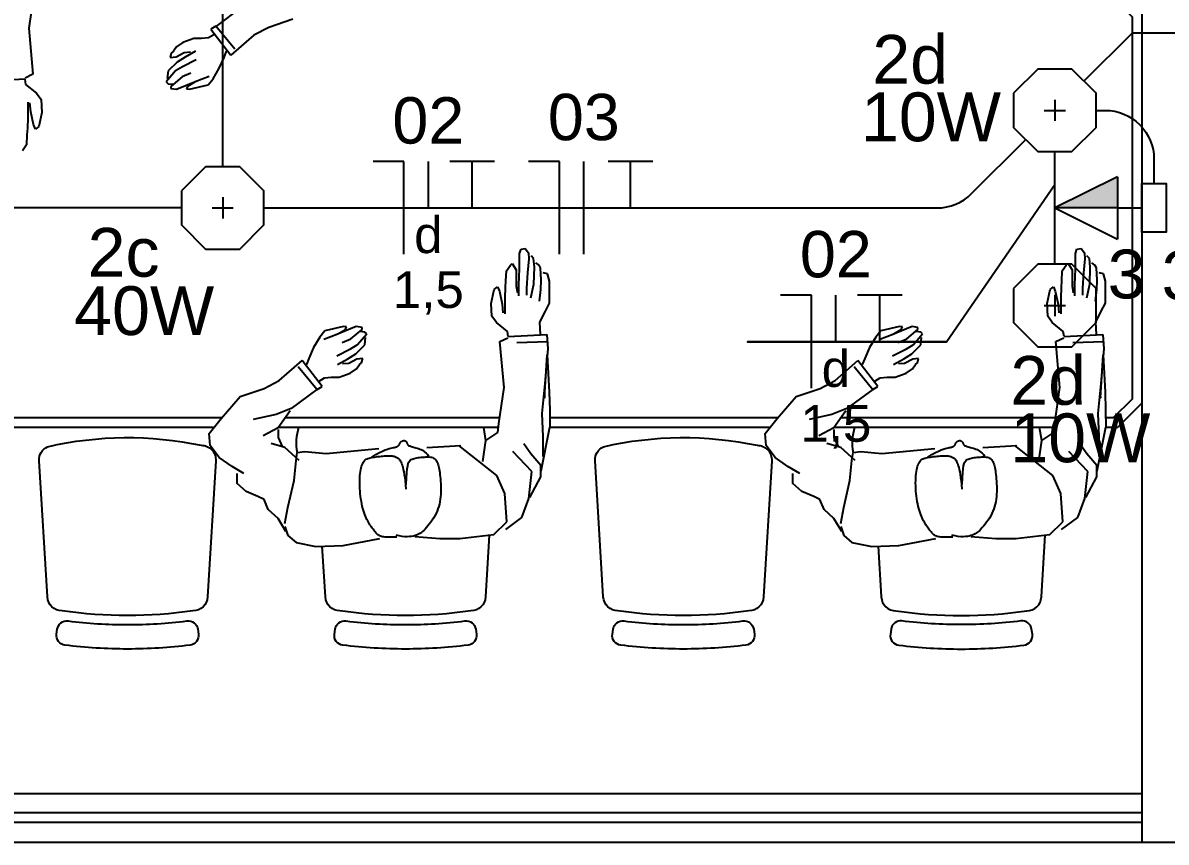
# Model space of a CAD drawing. Header units: millimetres. Extents: x 165 to 269, y 52 to 121.
# Drawn here: x 174.316 to 176.661, y 58.054 to 59.733 of the extents above; entities that cross this region are included whole.
import ezdxf
from ezdxf.enums import TextEntityAlignment as Align

# ---------------------------------------------------------------- set-up
doc = ezdxf.new("R2010")
doc.units = ezdxf.units.MM
for name, color, linetype in [('CONTAGEM', 30, 'Continuous'), ('ELETRODUTO_TETO', 2, 'Continuous'), ('FAM ARQUITETURA', 253, 'Continuous'), ('FIACAO', 1, 'Continuous'), ('INDICACAO_CIRCUITO', 2, 'Continuous'), ('INDICACAO_CIRCUITO_FIA', 10, 'Continuous'), ('INDICACAO_POTENCIA', 2, 'Continuous'), ('LINHA DE CHAMADA', 1, 'Continuous'), ('LUMINÁRIAS', 86, 'Continuous'), ('TOMADAS ABNT', 10, 'Continuous')]:
    doc.layers.add(name, color=color, linetype=linetype)
doc.styles.add('ARIAL', font='arial.ttf')
doc.styles.add('FAM-ARIAL', font='arial.ttf')
doc.styles.add('Raag-arial', font='arial.ttf')

# ---------------------------------------------------------------- blocks, each defined once
blk = doc.blocks.new('FAM ARQUITETURA')
at = {"layer": 'FAM ARQUITETURA'}
for p, q in [((9.4, -2.9), (9.4, -5.4)), ((5.63, -5.3), (9.4, -5.3)), ((9.4, -5.34), (5.63, -5.34)), ((9.4, -5.36), (5.63, -5.36)), ((5.63, -5.4), (9.95, -5.4))]:
    blk.add_line(p, q, dxfattribs=at)
at = {"layer": 'FAM ARQUITETURA', "linetype": 'Continuous'}
for p, q in [((7.1281, -3.6578), (7.1176, -3.7316)), ((7.5013, -3.728), (7.5544, -3.6888)), ((7.5012, -3.7278), (7.4908, -3.7338)), ((7.5398, -3.7749), (7.5012, -3.7278)), ((7.6587, -3.7134), (7.6097, -3.7299)), ((7.1176, -3.7316), (7.1259, -3.826)), ((7.4859, -3.7515), (7.4718, -3.753)), ((7.4971, -3.7449), (7.4859, -3.7515)), ((7.4908, -3.7338), (7.5319, -3.7872)), ((7.5789, -3.7461), (7.5319, -3.7872)), ((7.6097, -3.7299), (7.5789, -3.7461)), ((7.42, -3.77), (7.414, -3.779)), ((7.4333, -3.7611), (7.42, -3.77)), ((7.4556, -3.753), (7.4333, -3.7611)), ((7.4718, -3.753), (7.4556, -3.753)), ((7.4096, -3.7827), (7.4074, -3.7915)), ((7.4074, -3.7915), (7.4193, -3.79)), ((7.414, -3.779), (7.4096, -3.7827)), ((7.4193, -3.79), (7.4362, -3.7812)), ((7.4378, -3.7908), (7.4215, -3.8011)), ((7.4607, -3.7967), (7.4325, -3.8108)), ((7.4362, -3.7812), (7.4489, -3.7804)), ((7.4592, -3.779), (7.4378, -3.7908)), ((7.5081, -3.8138), (7.5178, -3.7916)), ((7.5178, -3.7916), (7.5229, -3.779)), ((7.4185, -3.819), (7.3992, -3.8419)), ((7.4029, -3.819), (7.4014, -3.8345)), ((7.4215, -3.8011), (7.4029, -3.819)), ((7.4325, -3.8108), (7.4185, -3.819)), ((7.4955, -3.8353), (7.5081, -3.8138)), ((7.1091, -3.8363), (7.0295, -3.8402)), ((7.1091, -3.8363), (7.1107, -3.8469)), ((7.1259, -3.826), (7.1096, -3.834)), ((7.3992, -3.8419), (7.4029, -3.8456)), ((7.4318, -3.8315), (7.4088, -3.8508)), ((7.4206, -3.8567), (7.4637, -3.839)), ((7.4496, -3.8241), (7.4318, -3.8315)), ((7.4585, -3.8419), (7.4429, -3.8508)), ((7.4873, -3.8308), (7.4585, -3.8419)), ((7.4851, -3.8479), (7.4955, -3.8353)), ((7.1107, -3.8469), (7.1333, -3.8651)), ((7.1333, -3.8651), (7.1424, -3.8779)), ((7.4029, -3.8456), (7.4126, -3.8464)), ((7.4088, -3.8508), (7.4088, -3.8552)), ((7.4088, -3.8552), (7.4206, -3.8567)), ((7.4429, -3.8508), (7.4407, -3.856)), ((7.4407, -3.856), (7.4466, -3.8567)), ((7.4466, -3.8567), (7.4851, -3.8479)), ((7.1151, -3.8831), (7.1151, -3.9157)), ((7.1212, -3.9028), (7.1197, -3.8847)), ((7.1424, -3.8779), (7.1439, -3.9044)), ((7.1151, -3.9157), (7.1144, -3.9368)), ((7.1272, -3.9293), (7.1212, -3.9028)), ((7.1439, -3.9044), (7.1378, -3.933)), ((7.1144, -3.9368), (7.1136, -3.9504)), ((7.131, -3.9383), (7.1272, -3.9293)), ((7.1378, -3.933), (7.131, -3.9383)), ((7.1136, -3.9504), (7.1128, -3.9708)), ((7.1128, -3.9708), (7.1046, -3.9829)), ((8.124, -4.1937), (8.127, -4.1847)), ((8.124, -4.2247), (8.124, -4.1937)), ((8.127, -4.1847), (8.1353, -4.1831)), ((8.1353, -4.1831), (8.1422, -4.1923)), ((8.1422, -4.1923), (8.1429, -4.2043)), ((9.2642, -4.1937), (9.2671, -4.1847)), ((9.2642, -4.2247), (9.2642, -4.1937)), ((9.2671, -4.1847), (9.2755, -4.1831)), ((9.2755, -4.1831), (9.2823, -4.1923)), ((9.2823, -4.1923), (9.283, -4.2043)), ((8.0968, -4.2292), (8.1051, -4.2171)), ((8.1051, -4.2171), (8.1089, -4.2141)), ((8.1089, -4.2141), (8.1172, -4.227)), ((8.1429, -4.2043), (8.1405, -4.233)), ((8.1527, -4.2036), (8.1474, -4.1983)), ((8.1542, -4.2217), (8.1527, -4.2036)), ((8.164, -4.2172), (8.1572, -4.2126)), ((8.167, -4.2225), (8.164, -4.2172)), ((9.2369, -4.2292), (9.2452, -4.2171)), ((9.2452, -4.2171), (9.2491, -4.2141)), ((9.2491, -4.2141), (9.2573, -4.227)), ((9.283, -4.2043), (9.2807, -4.233)), ((9.2928, -4.2036), (9.2875, -4.1983)), ((9.2943, -4.2217), (9.2928, -4.2036)), ((9.3041, -4.2172), (9.2974, -4.2126)), ((9.3072, -4.2225), (9.3041, -4.2172)), ((8.096, -4.2496), (8.0968, -4.2292)), ((8.1172, -4.227), (8.1172, -4.2421)), ((8.1172, -4.2421), (8.1172, -4.2602)), ((8.1225, -4.258), (8.124, -4.2247)), ((8.1405, -4.233), (8.1383, -4.2647)), ((8.1534, -4.2565), (8.1542, -4.2217)), ((8.1685, -4.2482), (8.167, -4.2225)), ((8.1814, -4.2353), (8.1723, -4.2331)), ((8.1852, -4.2504), (8.1814, -4.2353)), ((9.2362, -4.2496), (9.2369, -4.2292)), ((9.2573, -4.227), (9.2573, -4.2421)), ((9.2573, -4.2421), (9.2573, -4.2602)), ((9.2626, -4.258), (9.2642, -4.2247)), ((9.2807, -4.233), (9.2785, -4.2647)), ((9.2936, -4.2565), (9.2943, -4.2217)), ((9.3087, -4.2482), (9.3072, -4.2225)), ((9.3215, -4.2353), (9.3125, -4.2331)), ((9.3253, -4.2504), (9.3215, -4.2353)), ((8.0658, -4.2956), (8.0718, -4.267)), ((8.0718, -4.267), (8.0786, -4.2617)), ((8.0786, -4.2617), (8.0824, -4.2707)), ((8.0945, -4.2843), (8.0952, -4.2632)), ((8.0952, -4.2632), (8.096, -4.2496)), ((8.1172, -4.2602), (8.1194, -4.2738)), ((8.1224, -4.2799), (8.1225, -4.258)), ((8.1383, -4.2647), (8.1383, -4.2791)), ((8.1473, -4.2844), (8.1534, -4.2565)), ((8.1647, -4.2912), (8.1678, -4.267)), ((8.1678, -4.267), (8.1685, -4.2482)), ((8.1851, -4.295), (8.1852, -4.2504)), ((9.2059, -4.2956), (9.2119, -4.267)), ((9.2119, -4.267), (9.2188, -4.2617)), ((9.2188, -4.2617), (9.2225, -4.2707)), ((9.2347, -4.2843), (9.2354, -4.2632)), ((9.2354, -4.2632), (9.2362, -4.2496)), ((9.2573, -4.2602), (9.2595, -4.2738)), ((9.2626, -4.2799), (9.2626, -4.258)), ((9.2785, -4.2647), (9.2785, -4.2791)), ((9.2875, -4.2844), (9.2936, -4.2565)), ((9.3049, -4.2912), (9.308, -4.267)), ((9.308, -4.267), (9.3087, -4.2482)), ((9.3253, -4.295), (9.3253, -4.2504)), ((8.0824, -4.2707), (8.0884, -4.2972)), ((8.0945, -4.3169), (8.0945, -4.2843)), ((9.2225, -4.2707), (9.2285, -4.2972)), ((9.2346, -4.3169), (9.2347, -4.2843)), ((8.0673, -4.3221), (8.0658, -4.2956)), ((8.0884, -4.2972), (8.0899, -4.3153)), ((8.1654, -4.3343), (8.1768, -4.3116)), ((8.1768, -4.3116), (8.1851, -4.295)), ((9.2074, -4.3221), (9.2059, -4.2956)), ((9.2285, -4.2972), (9.2301, -4.3153)), ((9.3056, -4.3343), (9.3169, -4.3116)), ((9.3169, -4.3116), (9.3253, -4.295)), ((8.0763, -4.3349), (8.0673, -4.3221)), ((8.099, -4.3531), (8.0763, -4.3349)), ((8.1669, -4.3592), (8.1654, -4.3343)), ((9.2165, -4.3349), (9.2074, -4.3221)), ((9.2391, -4.3531), (9.2165, -4.3349)), ((9.3071, -4.3592), (9.3056, -4.3343)), ((7.7245, -4.3521), (7.7141, -4.3647)), ((7.7223, -4.3692), (7.7511, -4.3581)), ((7.763, -4.3433), (7.7245, -4.3521)), ((7.789, -4.3433), (7.7459, -4.361)), ((7.7511, -4.3581), (7.7667, -4.3492)), ((7.7689, -4.344), (7.763, -4.3433)), ((7.7667, -4.3492), (7.7689, -4.344)), ((7.7778, -4.3685), (7.8008, -4.3492)), ((7.8008, -4.3448), (7.789, -4.3433)), ((7.7911, -4.381), (7.8104, -4.3581)), ((7.8068, -4.3544), (7.797, -4.3536)), ((7.8008, -4.3492), (7.8008, -4.3448)), ((7.8104, -4.3581), (7.8068, -4.3544)), ((8.1005, -4.3637), (8.099, -4.3531)), ((8.1005, -4.3637), (8.1801, -4.3598)), ((8.1801, -4.3598), (8.1822, -4.3886)), ((8.8646, -4.3521), (8.8543, -4.3647)), ((8.8625, -4.3692), (8.8913, -4.3581)), ((8.9032, -4.3433), (8.8646, -4.3521)), ((8.9291, -4.3433), (8.8861, -4.361)), ((8.8913, -4.3581), (8.9068, -4.3492)), ((8.9091, -4.344), (8.9032, -4.3433)), ((8.9068, -4.3492), (8.9091, -4.344)), ((8.918, -4.3685), (8.941, -4.3492)), ((8.941, -4.3448), (8.9291, -4.3433)), ((8.9313, -4.381), (8.9506, -4.3581)), ((8.9469, -4.3544), (8.9372, -4.3536)), ((8.941, -4.3492), (8.941, -4.3448)), ((8.9506, -4.3581), (8.9469, -4.3544)), ((9.2406, -4.3637), (9.2391, -4.3531)), ((9.2406, -4.3637), (9.3203, -4.3598)), ((9.3203, -4.3598), (9.3224, -4.3886)), ((7.7141, -4.3647), (7.7015, -4.3862)), ((7.76, -4.3759), (7.7778, -4.3685)), ((7.7771, -4.3892), (7.7911, -4.381)), ((7.7881, -4.3989), (7.8067, -4.381)), ((7.8067, -4.381), (7.8082, -4.3655)), ((8.0837, -4.374), (8.1, -4.366)), ((8.092, -4.4684), (8.0837, -4.374)), ((8.1186, -4.3761), (8.1822, -4.3741)), ((8.8543, -4.3647), (8.8417, -4.3862)), ((8.9002, -4.3759), (8.918, -4.3685)), ((8.9172, -4.3892), (8.9313, -4.381)), ((8.9283, -4.3989), (8.9469, -4.381)), ((8.9469, -4.381), (8.9483, -4.3655)), ((9.2239, -4.374), (9.2401, -4.366)), ((9.2321, -4.4684), (9.2239, -4.374)), ((9.2588, -4.3761), (9.3224, -4.3741)), ((7.7015, -4.3862), (7.6918, -4.4084)), ((7.7489, -4.4033), (7.7771, -4.3892)), ((7.7719, -4.4092), (7.7881, -4.3989)), ((8.1822, -4.3886), (8.1759, -4.4602)), ((8.8417, -4.3862), (8.832, -4.4084)), ((8.889, -4.4033), (8.9172, -4.3892)), ((8.912, -4.4092), (8.9283, -4.3989)), ((9.3224, -4.3886), (9.3161, -4.4602)), ((7.6307, -4.4539), (7.6777, -4.4128)), ((7.6698, -4.4251), (7.7085, -4.4722)), ((7.7188, -4.4662), (7.6777, -4.4128)), ((7.6918, -4.4084), (7.6867, -4.421)), ((7.7504, -4.421), (7.7719, -4.4092)), ((7.7734, -4.4188), (7.7607, -4.4196)), ((7.7904, -4.41), (7.7734, -4.4188)), ((7.7763, -4.4389), (7.7896, -4.43)), ((7.7896, -4.43), (7.7956, -4.421)), ((7.8022, -4.4085), (7.7904, -4.41)), ((7.7956, -4.421), (7.8, -4.4173)), ((7.8, -4.4173), (7.8022, -4.4085)), ((8.7709, -4.4539), (8.8179, -4.4128)), ((8.8099, -4.4251), (8.8486, -4.4722)), ((8.859, -4.4662), (8.8179, -4.4128)), ((8.832, -4.4084), (8.8269, -4.421)), ((8.8905, -4.421), (8.912, -4.4092)), ((8.9135, -4.4188), (8.9009, -4.4196)), ((8.9305, -4.41), (8.9135, -4.4188)), ((8.9165, -4.4389), (8.9298, -4.43)), ((8.9298, -4.43), (8.9357, -4.421)), ((8.9424, -4.4085), (8.9305, -4.41)), ((8.9357, -4.421), (8.9401, -4.4173)), ((8.9401, -4.4173), (8.9424, -4.4085)), ((7.6, -4.4701), (7.6307, -4.4539)), ((7.7126, -4.4551), (7.7237, -4.4485)), ((7.7237, -4.4485), (7.7378, -4.447)), ((7.7378, -4.447), (7.7541, -4.447)), ((7.7541, -4.447), (7.7763, -4.4389)), ((8.7401, -4.4701), (8.7709, -4.4539)), ((8.8527, -4.4551), (8.8638, -4.4485)), ((8.8638, -4.4485), (8.878, -4.447)), ((8.878, -4.447), (8.8942, -4.447)), ((8.8942, -4.447), (8.9165, -4.4389)), ((7.5509, -4.4866), (7.6, -4.4701)), ((7.7083, -4.472), (7.6552, -4.5112)), ((7.7085, -4.4722), (7.7188, -4.4662)), ((8.0816, -4.5422), (8.092, -4.4684)), ((8.1759, -4.4602), (8.1697, -4.5217)), ((8.691, -4.4866), (8.7401, -4.4701)), ((8.8485, -4.472), (8.7954, -4.5112)), ((8.8486, -4.4722), (8.859, -4.4662)), ((9.2217, -4.5422), (9.2321, -4.4684)), ((9.3161, -4.4602), (9.3098, -4.5217)), ((7.5118, -4.5316), (7.5509, -4.4866)), ((8.652, -4.5316), (8.691, -4.4866)), ((7.6245, -4.5234), (7.5775, -4.5336)), ((7.6552, -4.5112), (7.6245, -4.5234)), ((7.6286, -4.5502), (7.6531, -4.5152)), ((8.1697, -4.5217), (8.1717, -4.5688)), ((8.7646, -4.5234), (8.7176, -4.5336)), ((8.7954, -4.5112), (8.7646, -4.5234)), ((8.7687, -4.5502), (8.7933, -4.5152)), ((9.3098, -4.5217), (9.3119, -4.5688)), ((7.4873, -4.5624), (7.5118, -4.5316)), ((8.0795, -4.5607), (8.0816, -4.5422)), ((8.6274, -4.5624), (8.652, -4.5316)), ((9.2196, -4.5607), (9.2217, -4.5422)), ((7.4893, -4.5869), (7.4873, -4.5624)), ((7.5978, -4.5664), (7.6286, -4.5502)), ((7.6286, -4.5542), (7.6286, -4.5707)), ((7.6286, -4.5707), (7.6369, -4.589)), ((8.0549, -4.577), (8.0505, -4.55)), ((8.0549, -4.577), (8.0795, -4.5607)), ((8.1856, -4.5499), (8.1675, -4.6396)), ((8.1717, -4.5688), (8.1717, -4.6098)), ((8.6295, -4.5869), (8.6274, -4.5624)), ((8.738, -4.5664), (8.7687, -4.5502)), ((8.7687, -4.5542), (8.7687, -4.5707)), ((8.7687, -4.5707), (8.777, -4.589)), ((9.1951, -4.577), (9.1906, -4.55)), ((9.1951, -4.577), (9.2196, -4.5607)), ((9.3258, -4.5499), (9.3077, -4.6396)), ((9.3119, -4.5688), (9.3119, -4.6098)), ((7.5076, -4.6114), (7.4893, -4.5869)), ((7.6427, -4.591), (7.6141, -4.583)), ((7.6717, -4.6178), (7.6427, -4.591)), ((7.727, -4.6036), (7.8355, -4.5934)), ((7.8482, -4.5961), (7.8528, -4.5944)), ((7.8528, -4.5944), (7.8567, -4.5932)), ((7.8567, -4.5932), (7.8599, -4.5924)), ((7.8599, -4.5924), (7.8627, -4.5918)), ((7.8627, -4.5918), (7.865, -4.5913)), ((7.865, -4.5913), (7.867, -4.5908)), ((7.867, -4.5908), (7.8686, -4.5904)), ((7.8686, -4.5904), (7.87, -4.5901)), ((7.87, -4.5901), (7.8711, -4.5897)), ((7.8711, -4.5897), (7.8721, -4.5894)), ((7.8721, -4.5894), (7.8729, -4.589)), ((7.8729, -4.589), (7.8737, -4.5886)), ((7.8737, -4.5886), (7.8743, -4.5882)), ((7.8743, -4.5882), (7.8749, -4.5877)), ((7.8749, -4.5877), (7.8755, -4.5872)), ((7.8755, -4.5872), (7.876, -4.5866)), ((7.876, -4.5866), (7.8765, -4.586)), ((7.8765, -4.586), (7.877, -4.5854)), ((7.877, -4.5854), (7.8774, -4.5847)), ((7.8774, -4.5847), (7.8778, -4.584)), ((7.8778, -4.584), (7.8782, -4.5833)), ((7.8782, -4.5833), (7.8786, -4.5825)), ((7.8786, -4.5825), (7.879, -4.5817)), ((7.879, -4.5817), (7.8794, -4.5809)), ((7.8794, -4.5809), (7.8799, -4.5802)), ((7.8799, -4.5802), (7.8804, -4.5795)), ((7.8804, -4.5795), (7.881, -4.5789)), ((7.881, -4.5789), (7.8818, -4.5783)), ((7.8818, -4.5783), (7.8826, -4.5778)), ((7.8826, -4.5778), (7.8836, -4.5774)), ((7.8836, -4.5774), (7.8846, -4.5771)), ((7.8846, -4.5771), (7.8857, -4.5769)), ((7.8857, -4.5769), (7.8867, -4.5769)), ((7.8867, -4.5769), (7.8877, -4.577)), ((7.8877, -4.577), (7.8887, -4.5772)), ((7.8887, -4.5772), (7.8896, -4.5775)), ((7.8896, -4.5775), (7.8904, -4.5781)), ((7.8904, -4.5781), (7.8911, -4.5787)), ((7.8911, -4.5787), (7.8917, -4.5794)), ((7.8917, -4.5794), (7.8922, -4.5802)), ((7.8922, -4.5802), (7.8926, -4.5811)), ((7.8926, -4.5811), (7.893, -4.5819)), ((7.893, -4.5819), (7.8933, -4.5827)), ((7.8933, -4.5827), (7.8936, -4.5835)), ((7.8936, -4.5835), (7.8939, -4.5842)), ((7.8939, -4.5842), (7.8942, -4.5848)), ((7.8942, -4.5848), (7.8945, -4.5854)), ((7.8945, -4.5854), (7.895, -4.5859)), ((7.895, -4.5859), (7.8956, -4.5864)), ((7.8956, -4.5864), (7.8964, -4.5869)), ((7.8964, -4.5869), (7.8974, -4.5874)), ((7.8974, -4.5874), (7.8986, -4.5879)), ((7.8986, -4.5879), (7.9002, -4.5884)), ((7.9002, -4.5884), (7.9021, -4.589)), ((7.9021, -4.589), (7.9041, -4.5895)), ((7.9041, -4.5895), (7.9064, -4.5902)), ((7.9064, -4.5902), (7.9089, -4.5909)), ((7.9089, -4.5909), (7.9114, -4.5916)), ((7.9114, -4.5916), (7.914, -4.5925)), ((7.914, -4.5925), (7.9167, -4.5934)), ((7.9167, -4.5934), (7.9194, -4.5944)), ((7.9194, -4.5944), (7.922, -4.5955)), ((7.922, -4.5955), (7.9247, -4.5969)), ((7.934, -4.5912), (8.0034, -4.5872)), ((8.0774, -4.6488), (7.9996, -4.5872)), ((8.0487, -4.62), (8.0549, -4.577)), ((8.1472, -4.6038), (8.1327, -4.5833)), ((8.6478, -4.6114), (8.6295, -4.5869)), ((8.7829, -4.591), (8.7542, -4.583)), ((8.8119, -4.6178), (8.7829, -4.591)), ((8.8672, -4.6036), (8.9757, -4.5934)), ((8.9884, -4.5961), (8.993, -4.5944)), ((8.993, -4.5944), (8.9968, -4.5932)), ((8.9968, -4.5932), (9.0001, -4.5924)), ((9.0001, -4.5924), (9.0028, -4.5918)), ((9.0028, -4.5918), (9.0051, -4.5913)), ((9.0051, -4.5913), (9.0071, -4.5908)), ((9.0071, -4.5908), (9.0088, -4.5904)), ((9.0088, -4.5904), (9.0101, -4.5901)), ((9.0101, -4.5901), (9.0113, -4.5897)), ((9.0113, -4.5897), (9.0123, -4.5894)), ((9.0123, -4.5894), (9.0131, -4.589)), ((9.0131, -4.589), (9.0138, -4.5886)), ((9.0138, -4.5886), (9.0145, -4.5882)), ((9.0145, -4.5882), (9.0151, -4.5877)), ((9.0151, -4.5877), (9.0157, -4.5872)), ((9.0157, -4.5872), (9.0162, -4.5866)), ((9.0162, -4.5866), (9.0167, -4.586)), ((9.0167, -4.586), (9.0171, -4.5854)), ((9.0171, -4.5854), (9.0176, -4.5847)), ((9.0176, -4.5847), (9.018, -4.584)), ((9.018, -4.584), (9.0183, -4.5833)), ((9.0183, -4.5833), (9.0187, -4.5825)), ((9.0187, -4.5825), (9.0191, -4.5817)), ((9.0191, -4.5817), (9.0195, -4.5809)), ((9.0195, -4.5809), (9.02, -4.5802)), ((9.02, -4.5802), (9.0206, -4.5795)), ((9.0206, -4.5795), (9.0212, -4.5789)), ((9.0212, -4.5789), (9.0219, -4.5783)), ((9.0219, -4.5783), (9.0228, -4.5778)), ((9.0228, -4.5778), (9.0237, -4.5774)), ((9.0237, -4.5774), (9.0248, -4.5771)), ((9.0248, -4.5771), (9.0258, -4.5769)), ((9.0258, -4.5769), (9.0269, -4.5769)), ((9.0269, -4.5769), (9.0279, -4.577)), ((9.0279, -4.577), (9.0289, -4.5772)), ((9.0289, -4.5772), (9.0298, -4.5775)), ((9.0298, -4.5775), (9.0305, -4.5781)), ((9.0305, -4.5781), (9.0312, -4.5787)), ((9.0312, -4.5787), (9.0318, -4.5794)), ((9.0318, -4.5794), (9.0323, -4.5802)), ((9.0323, -4.5802), (9.0328, -4.5811)), ((9.0328, -4.5811), (9.0332, -4.5819)), ((9.0332, -4.5819), (9.0335, -4.5827)), ((9.0335, -4.5827), (9.0338, -4.5835)), ((9.0338, -4.5835), (9.0341, -4.5842)), ((9.0341, -4.5842), (9.0344, -4.5848)), ((9.0344, -4.5848), (9.0347, -4.5854)), ((9.0347, -4.5854), (9.0351, -4.5859)), ((9.0351, -4.5859), (9.0357, -4.5864)), ((9.0357, -4.5864), (9.0365, -4.5869)), ((9.0365, -4.5869), (9.0375, -4.5874)), ((9.0375, -4.5874), (9.0388, -4.5879)), ((9.0388, -4.5879), (9.0404, -4.5884)), ((9.0404, -4.5884), (9.0422, -4.589)), ((9.0422, -4.589), (9.0443, -4.5895)), ((9.0443, -4.5895), (9.0466, -4.5902)), ((9.0466, -4.5902), (9.049, -4.5909)), ((9.049, -4.5909), (9.0516, -4.5916)), ((9.0516, -4.5916), (9.0542, -4.5925)), ((9.0542, -4.5925), (9.0568, -4.5934)), ((9.0568, -4.5934), (9.0595, -4.5944)), ((9.0595, -4.5944), (9.0622, -4.5955)), ((9.0622, -4.5955), (9.0648, -4.5969)), ((9.0742, -4.5912), (9.1436, -4.5872)), ((9.2175, -4.6488), (9.1398, -4.5872)), ((9.1888, -4.62), (9.1951, -4.577)), ((9.2873, -4.6038), (9.2728, -4.5833)), ((7.5342, -4.63), (7.5076, -4.6114)), ((7.6613, -4.6588), (7.6655, -4.6178)), ((7.6655, -4.6178), (7.6676, -4.6013)), ((7.6676, -4.6013), (7.6838, -4.5993)), ((7.6838, -4.5993), (7.727, -4.6036)), ((7.8046, -4.6195), (7.806, -4.6178)), ((7.806, -4.6178), (7.8075, -4.6164)), ((7.8075, -4.6164), (7.8092, -4.6152)), ((7.8092, -4.6152), (7.811, -4.6142)), ((7.811, -4.6142), (7.813, -4.6134)), ((7.813, -4.6134), (7.8152, -4.6127)), ((7.8152, -4.6127), (7.8176, -4.6121)), ((7.8176, -4.6121), (7.8204, -4.6116)), ((7.8204, -4.6116), (7.8234, -4.6111)), ((7.821, -4.6106), (7.8294, -4.6056)), ((7.8234, -4.6111), (7.8266, -4.6107)), ((7.8266, -4.6107), (7.83, -4.6102)), ((7.8294, -4.6056), (7.8366, -4.6016)), ((7.83, -4.6102), (7.8335, -4.6098)), ((7.8335, -4.6098), (7.837, -4.6095)), ((7.8366, -4.6016), (7.8429, -4.5985)), ((7.837, -4.6095), (7.8404, -4.6091)), ((7.8404, -4.6091), (7.8437, -4.6088)), ((7.8429, -4.5985), (7.8482, -4.5961)), ((7.8437, -4.6088), (7.8469, -4.6085)), ((7.8469, -4.6085), (7.8497, -4.6083)), ((7.8497, -4.6083), (7.8524, -4.6081)), ((7.8524, -4.6081), (7.8548, -4.608)), ((7.8548, -4.608), (7.857, -4.608)), ((7.857, -4.608), (7.8591, -4.608)), ((7.8591, -4.608), (7.8611, -4.6081)), ((7.8611, -4.6081), (7.8629, -4.6083)), ((7.8629, -4.6083), (7.8647, -4.6086)), ((7.8647, -4.6086), (7.8664, -4.609)), ((7.8664, -4.609), (7.868, -4.6095)), ((7.868, -4.6095), (7.8696, -4.6101)), ((7.8696, -4.6101), (7.8711, -4.6108)), ((7.8711, -4.6108), (7.8725, -4.6115)), ((7.8725, -4.6115), (7.8738, -4.6124)), ((7.8738, -4.6124), (7.8751, -4.6133)), ((7.8751, -4.6133), (7.8762, -4.6143)), ((7.8762, -4.6143), (7.8773, -4.6154)), ((7.8773, -4.6154), (7.8782, -4.6166)), ((7.8782, -4.6166), (7.8792, -4.6179)), ((7.8792, -4.6179), (7.88, -4.6195)), ((7.8968, -4.621), (7.8982, -4.6188)), ((7.8982, -4.6188), (7.8998, -4.6173)), ((7.8998, -4.6173), (7.9016, -4.616)), ((7.9016, -4.616), (7.9035, -4.6149)), ((7.9035, -4.6149), (7.9057, -4.6141)), ((7.9057, -4.6141), (7.908, -4.6134)), ((7.908, -4.6134), (7.9105, -4.6128)), ((7.9105, -4.6128), (7.9132, -4.6123)), ((7.9132, -4.6123), (7.916, -4.6119)), ((7.916, -4.6119), (7.919, -4.6116)), ((7.919, -4.6116), (7.9221, -4.6112)), ((7.9221, -4.6112), (7.9254, -4.6109)), ((7.9247, -4.5969), (7.9273, -4.5985)), ((7.9254, -4.6109), (7.9286, -4.6106)), ((7.9273, -4.5985), (7.9299, -4.6005)), ((7.9286, -4.6106), (7.9319, -4.6105)), ((7.9299, -4.6005), (7.9324, -4.6028)), ((7.9319, -4.6105), (7.935, -4.6104)), ((7.9324, -4.6028), (7.935, -4.6056)), ((7.935, -4.6056), (7.9374, -4.6089)), ((7.935, -4.6104), (7.938, -4.6105)), ((7.938, -4.6105), (7.9409, -4.6108)), ((7.9409, -4.6108), (7.9434, -4.6112)), ((7.9434, -4.6112), (7.9457, -4.6119)), ((7.9457, -4.6119), (7.9477, -4.6128)), ((7.9477, -4.6128), (7.9494, -4.6138)), ((7.9494, -4.6138), (7.9509, -4.6151)), ((7.9509, -4.6151), (7.9522, -4.6166)), ((7.9522, -4.6166), (7.9534, -4.6182)), ((7.9534, -4.6182), (7.9544, -4.6201)), ((8.1492, -4.6406), (8.1102, -4.5995)), ((8.1675, -4.6283), (8.1472, -4.6038)), ((8.6744, -4.63), (8.6478, -4.6114)), ((8.8015, -4.6588), (8.8057, -4.6178)), ((8.8057, -4.6178), (8.8078, -4.6013)), ((8.8078, -4.6013), (8.824, -4.5993)), ((8.824, -4.5993), (8.8672, -4.6036)), ((8.9448, -4.6195), (8.9462, -4.6178)), ((8.9462, -4.6178), (8.9477, -4.6164)), ((8.9477, -4.6164), (8.9493, -4.6152)), ((8.9493, -4.6152), (8.9511, -4.6142)), ((8.9511, -4.6142), (8.9531, -4.6134)), ((8.9531, -4.6134), (8.9553, -4.6127)), ((8.9553, -4.6127), (8.9578, -4.6121)), ((8.9578, -4.6121), (8.9605, -4.6116)), ((8.9605, -4.6116), (8.9635, -4.6111)), ((8.9612, -4.6106), (8.9695, -4.6056)), ((8.9635, -4.6111), (8.9668, -4.6107)), ((8.9668, -4.6107), (8.9702, -4.6102)), ((8.9695, -4.6056), (8.9768, -4.6016)), ((8.9702, -4.6102), (8.9736, -4.6098)), ((8.9736, -4.6098), (8.9771, -4.6095)), ((8.9768, -4.6016), (8.983, -4.5985)), ((8.9771, -4.6095), (8.9806, -4.6091)), ((8.9806, -4.6091), (8.9839, -4.6088)), ((8.983, -4.5985), (8.9884, -4.5961)), ((8.9839, -4.6088), (8.987, -4.6085)), ((8.987, -4.6085), (8.9899, -4.6083)), ((8.9899, -4.6083), (8.9925, -4.6081)), ((8.9925, -4.6081), (8.9949, -4.608)), ((8.9949, -4.608), (8.9972, -4.608)), ((8.9972, -4.608), (8.9993, -4.608)), ((8.9993, -4.608), (9.0012, -4.6081)), ((9.0012, -4.6081), (9.003, -4.6083)), ((9.003, -4.6083), (9.0048, -4.6086)), ((9.0048, -4.6086), (9.0065, -4.609)), ((9.0065, -4.609), (9.0081, -4.6095)), ((9.0081, -4.6095), (9.0097, -4.6101)), ((9.0097, -4.6101), (9.0112, -4.6108)), ((9.0112, -4.6108), (9.0126, -4.6115)), ((9.0126, -4.6115), (9.014, -4.6124)), ((9.014, -4.6124), (9.0152, -4.6133)), ((9.0152, -4.6133), (9.0164, -4.6143)), ((9.0164, -4.6143), (9.0174, -4.6154)), ((9.0174, -4.6154), (9.0184, -4.6166)), ((9.0184, -4.6166), (9.0193, -4.6179)), ((9.0193, -4.6179), (9.0202, -4.6195)), ((9.0369, -4.621), (9.0383, -4.6188)), ((9.0383, -4.6188), (9.0399, -4.6173)), ((9.0399, -4.6173), (9.0417, -4.616)), ((9.0417, -4.616), (9.0437, -4.6149)), ((9.0437, -4.6149), (9.0458, -4.6141)), ((9.0458, -4.6141), (9.0482, -4.6134)), ((9.0482, -4.6134), (9.0507, -4.6128)), ((9.0507, -4.6128), (9.0533, -4.6123)), ((9.0533, -4.6123), (9.0562, -4.6119)), ((9.0562, -4.6119), (9.0592, -4.6116)), ((9.0592, -4.6116), (9.0623, -4.6112)), ((9.0623, -4.6112), (9.0655, -4.6109)), ((9.0648, -4.5969), (9.0674, -4.5985)), ((9.0655, -4.6109), (9.0688, -4.6106)), ((9.0674, -4.5985), (9.07, -4.6005)), ((9.0688, -4.6106), (9.072, -4.6105)), ((9.07, -4.6005), (9.0726, -4.6028)), ((9.072, -4.6105), (9.0752, -4.6104)), ((9.0726, -4.6028), (9.0751, -4.6056)), ((9.0751, -4.6056), (9.0776, -4.6089)), ((9.0752, -4.6104), (9.0782, -4.6105)), ((9.0782, -4.6105), (9.081, -4.6108)), ((9.081, -4.6108), (9.0836, -4.6112)), ((9.0836, -4.6112), (9.0858, -4.6119)), ((9.0858, -4.6119), (9.0878, -4.6128)), ((9.0878, -4.6128), (9.0896, -4.6138)), ((9.0896, -4.6138), (9.0911, -4.6151)), ((9.0911, -4.6151), (9.0924, -4.6166)), ((9.0924, -4.6166), (9.0935, -4.6182)), ((9.0935, -4.6182), (9.0946, -4.6201)), ((9.2894, -4.6406), (9.2504, -4.5995)), ((9.3077, -4.6283), (9.2873, -4.6038)), ((7.5587, -4.6442), (7.5342, -4.63)), ((7.7971, -4.6447), (7.7976, -4.6404)), ((7.7976, -4.6404), (7.7983, -4.6365)), ((7.7983, -4.6365), (7.7991, -4.6329)), ((7.7991, -4.6329), (7.8, -4.6296)), ((7.8, -4.6296), (7.801, -4.6266)), ((7.801, -4.6266), (7.8021, -4.6239)), ((7.8021, -4.6239), (7.8033, -4.6216)), ((7.8033, -4.6216), (7.8046, -4.6195)), ((7.88, -4.6195), (7.8809, -4.6213)), ((7.8809, -4.6213), (7.8817, -4.6235)), ((7.8817, -4.6235), (7.8826, -4.626)), ((7.8826, -4.626), (7.8835, -4.629)), ((7.8835, -4.629), (7.8844, -4.6324)), ((7.8844, -4.6324), (7.8854, -4.6364)), ((7.8854, -4.6364), (7.8864, -4.641)), ((7.8864, -4.641), (7.8874, -4.6463)), ((7.8927, -4.6428), (7.8935, -4.6347)), ((7.8935, -4.6347), (7.8945, -4.6285)), ((7.8945, -4.6285), (7.8955, -4.6241)), ((7.8955, -4.6241), (7.8968, -4.621)), ((7.9544, -4.6201), (7.9553, -4.6221)), ((7.9553, -4.6221), (7.9562, -4.6243)), ((7.9562, -4.6243), (7.957, -4.6268)), ((7.957, -4.6268), (7.9577, -4.6294)), ((7.9577, -4.6294), (7.9584, -4.6323)), ((7.9584, -4.6323), (7.959, -4.6354)), ((7.959, -4.6354), (7.9596, -4.6388)), ((7.9596, -4.6388), (7.9601, -4.6425)), ((7.9601, -4.6425), (7.9606, -4.6466)), ((8.143, -4.6959), (8.1492, -4.6406)), ((8.1675, -4.6509), (8.1675, -4.6283)), ((8.6989, -4.6442), (8.6744, -4.63)), ((8.9372, -4.6447), (8.9378, -4.6404)), ((8.9378, -4.6404), (8.9385, -4.6365)), ((8.9385, -4.6365), (8.9393, -4.6329)), ((8.9393, -4.6329), (8.9402, -4.6296)), ((8.9402, -4.6296), (8.9412, -4.6266)), ((8.9412, -4.6266), (8.9423, -4.6239)), ((8.9423, -4.6239), (8.9435, -4.6216)), ((8.9435, -4.6216), (8.9448, -4.6195)), ((9.0202, -4.6195), (9.021, -4.6213)), ((9.021, -4.6213), (9.0219, -4.6235)), ((9.0219, -4.6235), (9.0227, -4.626)), ((9.0227, -4.626), (9.0236, -4.629)), ((9.0236, -4.629), (9.0246, -4.6324)), ((9.0246, -4.6324), (9.0256, -4.6364)), ((9.0256, -4.6364), (9.0266, -4.641)), ((9.0266, -4.641), (9.0276, -4.6463)), ((9.0329, -4.6428), (9.0337, -4.6347)), ((9.0337, -4.6347), (9.0346, -4.6285)), ((9.0346, -4.6285), (9.0357, -4.6241)), ((9.0357, -4.6241), (9.0369, -4.621)), ((9.0946, -4.6201), (9.0955, -4.6221)), ((9.0955, -4.6221), (9.0963, -4.6243)), ((9.0963, -4.6243), (9.0971, -4.6268)), ((9.0971, -4.6268), (9.0979, -4.6294)), ((9.0979, -4.6294), (9.0985, -4.6323)), ((9.0985, -4.6323), (9.0992, -4.6354)), ((9.0992, -4.6354), (9.0997, -4.6388)), ((9.0997, -4.6388), (9.1003, -4.6425)), ((9.1003, -4.6425), (9.1008, -4.6466)), ((9.2831, -4.6959), (9.2894, -4.6406)), ((9.3077, -4.6509), (9.3077, -4.6283)), ((7.5446, -4.6648), (7.5446, -4.6442)), ((7.5629, -4.6813), (7.5446, -4.6648)), ((7.6489, -4.7141), (7.6613, -4.6588)), ((7.7961, -4.6642), (7.7962, -4.659)), ((7.7962, -4.6695), (7.7961, -4.6642)), ((7.7962, -4.659), (7.7963, -4.654)), ((7.7963, -4.654), (7.7966, -4.6492)), ((7.7966, -4.6492), (7.7971, -4.6447)), ((7.8874, -4.6463), (7.8884, -4.6524)), ((7.8884, -4.6524), (7.8892, -4.6594)), ((7.8892, -4.6594), (7.8901, -4.6673)), ((7.8915, -4.6667), (7.892, -4.6534)), ((7.892, -4.6534), (7.8927, -4.6428)), ((7.9606, -4.6466), (7.9611, -4.6509)), ((7.9611, -4.6509), (7.9615, -4.6556)), ((7.9615, -4.6556), (7.9619, -4.6604)), ((7.9619, -4.6604), (7.9622, -4.6655)), ((7.9622, -4.6655), (7.9624, -4.6707)), ((8.0939, -4.6856), (8.0774, -4.6488)), ((8.145, -4.6939), (8.1675, -4.6509)), ((8.6847, -4.6648), (8.6847, -4.6442)), ((8.703, -4.6813), (8.6847, -4.6648)), ((8.789, -4.7141), (8.8015, -4.6588)), ((8.9362, -4.6642), (8.9363, -4.659)), ((8.9363, -4.6695), (8.9362, -4.6642)), ((8.9363, -4.659), (8.9365, -4.654)), ((8.9365, -4.654), (8.9368, -4.6492)), ((8.9368, -4.6492), (8.9372, -4.6447)), ((9.0276, -4.6463), (9.0285, -4.6524)), ((9.0285, -4.6524), (9.0294, -4.6594)), ((9.0294, -4.6594), (9.0302, -4.6673)), ((9.0316, -4.6667), (9.0322, -4.6534)), ((9.0322, -4.6534), (9.0329, -4.6428)), ((9.1008, -4.6466), (9.1013, -4.6509)), ((9.1013, -4.6509), (9.1017, -4.6556)), ((9.1017, -4.6556), (9.1021, -4.6604)), ((9.1021, -4.6604), (9.1023, -4.6655)), ((9.1023, -4.6655), (9.1025, -4.6707)), ((9.2341, -4.6856), (9.2175, -4.6488)), ((9.2852, -4.6939), (9.3077, -4.6509)), ((7.5874, -4.6916), (7.5629, -4.6813)), ((7.7964, -4.6749), (7.7962, -4.6695)), ((7.7967, -4.6804), (7.7964, -4.6749)), ((7.7972, -4.6858), (7.7967, -4.6804)), ((7.7978, -4.6911), (7.7972, -4.6858)), ((7.8901, -4.6673), (7.8908, -4.6762)), ((7.9622, -4.6866), (7.9618, -4.6919)), ((7.9624, -4.6813), (7.9622, -4.6866)), ((7.9624, -4.6707), (7.9624, -4.676)), ((7.9624, -4.676), (7.9624, -4.6813)), ((8.0977, -4.7432), (8.0939, -4.6856)), ((8.7275, -4.6916), (8.703, -4.6813)), ((8.9365, -4.6749), (8.9363, -4.6695)), ((8.9369, -4.6804), (8.9365, -4.6749)), ((8.9373, -4.6858), (8.9369, -4.6804)), ((8.9379, -4.6911), (8.9373, -4.6858)), ((9.0302, -4.6673), (9.0309, -4.6762)), ((9.1023, -4.6866), (9.1019, -4.6919)), ((9.1025, -4.6813), (9.1023, -4.6866)), ((9.1025, -4.6707), (9.1026, -4.676)), ((9.1026, -4.676), (9.1025, -4.6813)), ((9.2378, -4.7432), (9.2341, -4.6856)), ((7.5998, -4.6976), (7.5874, -4.6916)), ((7.6081, -4.7181), (7.5998, -4.6976)), ((7.7985, -4.6964), (7.7978, -4.6911)), ((7.7994, -4.7015), (7.7985, -4.6964)), ((7.8003, -4.7065), (7.7994, -4.7015)), ((7.8014, -4.7113), (7.8003, -4.7065)), ((7.8025, -4.7159), (7.8014, -4.7113)), ((7.9581, -4.7122), (7.9566, -4.7171)), ((7.9594, -4.7072), (7.9581, -4.7122)), ((7.9604, -4.7022), (7.9594, -4.7072)), ((7.9612, -4.6971), (7.9604, -4.7022)), ((7.9618, -4.6919), (7.9612, -4.6971)), ((8.1284, -4.7349), (8.143, -4.6959)), ((8.74, -4.6976), (8.7275, -4.6916)), ((8.7483, -4.7181), (8.74, -4.6976)), ((8.9387, -4.6964), (8.9379, -4.6911)), ((8.9395, -4.7015), (8.9387, -4.6964)), ((8.9405, -4.7065), (8.9395, -4.7015)), ((8.9415, -4.7113), (8.9405, -4.7065)), ((8.9427, -4.7159), (8.9415, -4.7113)), ((9.0982, -4.7122), (9.0967, -4.7171)), ((9.0995, -4.7072), (9.0982, -4.7122)), ((9.1005, -4.7022), (9.0995, -4.7072)), ((9.1013, -4.6971), (9.1005, -4.7022)), ((9.1019, -4.6919), (9.1013, -4.6971)), ((9.2686, -4.7349), (9.2831, -4.6959)), ((7.6285, -4.7366), (7.6081, -4.7181)), ((7.6426, -4.7469), (7.6489, -4.7141)), ((7.8037, -4.7203), (7.8025, -4.7159)), ((7.805, -4.7245), (7.8037, -4.7203)), ((7.8064, -4.7283), (7.805, -4.7245)), ((7.8078, -4.7319), (7.8064, -4.7283)), ((7.8093, -4.7353), (7.8078, -4.7319)), ((7.8108, -4.7385), (7.8093, -4.7353)), ((7.9475, -4.7358), (7.9447, -4.7402)), ((7.9502, -4.7313), (7.9475, -4.7358)), ((7.9526, -4.7266), (7.9502, -4.7313)), ((7.9547, -4.7219), (7.9526, -4.7266)), ((7.9566, -4.7171), (7.9547, -4.7219)), ((8.0956, -4.7594), (8.1284, -4.7349)), ((8.7686, -4.7366), (8.7483, -4.7181)), ((8.7828, -4.7469), (8.789, -4.7141)), ((8.9439, -4.7203), (8.9427, -4.7159)), ((8.9452, -4.7245), (8.9439, -4.7203)), ((8.9466, -4.7283), (8.9452, -4.7245)), ((8.948, -4.7319), (8.9466, -4.7283)), ((8.9495, -4.7353), (8.948, -4.7319)), ((8.951, -4.7385), (8.9495, -4.7353)), ((9.0877, -4.7358), (9.0848, -4.7402)), ((9.0904, -4.7313), (9.0877, -4.7358)), ((9.0928, -4.7266), (9.0904, -4.7313)), ((9.0949, -4.7219), (9.0928, -4.7266)), ((9.0967, -4.7171), (9.0949, -4.7219)), ((9.2357, -4.7594), (9.2686, -4.7349)), ((7.6447, -4.7632), (7.6285, -4.7366)), ((7.6426, -4.7531), (7.6488, -4.7714)), ((7.8124, -4.7414), (7.8108, -4.7385)), ((7.8139, -4.7442), (7.8124, -4.7414)), ((7.8155, -4.7469), (7.8139, -4.7442)), ((7.8171, -4.7494), (7.8155, -4.7469)), ((7.8186, -4.7518), (7.8171, -4.7494)), ((7.8202, -4.7542), (7.8186, -4.7518)), ((7.8217, -4.7564), (7.8202, -4.7542)), ((7.8233, -4.7585), (7.8217, -4.7564)), ((7.8248, -4.7605), (7.8233, -4.7585)), ((7.93, -4.7582), (7.9275, -4.7609)), ((7.9328, -4.7552), (7.93, -4.7582)), ((7.9357, -4.7519), (7.9328, -4.7552)), ((7.9387, -4.7482), (7.9357, -4.7519)), ((7.9417, -4.7443), (7.9387, -4.7482)), ((7.9447, -4.7402), (7.9417, -4.7443)), ((8.0711, -4.7697), (8.0977, -4.7432)), ((8.7849, -4.7632), (8.7686, -4.7366)), ((8.7828, -4.7531), (8.789, -4.7714)), ((8.9525, -4.7414), (8.951, -4.7385)), ((8.9541, -4.7442), (8.9525, -4.7414)), ((8.9556, -4.7469), (8.9541, -4.7442)), ((8.9572, -4.7494), (8.9556, -4.7469)), ((8.9588, -4.7518), (8.9572, -4.7494)), ((8.9603, -4.7542), (8.9588, -4.7518)), ((8.9619, -4.7564), (8.9603, -4.7542)), ((8.9634, -4.7585), (8.9619, -4.7564)), ((8.965, -4.7605), (8.9634, -4.7585)), ((9.0702, -4.7582), (9.0676, -4.7609)), ((9.0729, -4.7552), (9.0702, -4.7582)), ((9.0759, -4.7519), (9.0729, -4.7552)), ((9.0789, -4.7482), (9.0759, -4.7519)), ((9.0819, -4.7443), (9.0789, -4.7482)), ((9.0848, -4.7402), (9.0819, -4.7443)), ((9.2112, -4.7697), (9.2378, -4.7432)), ((7.6488, -4.7714), (7.6654, -4.7859)), ((7.7618, -4.792), (7.8375, -4.7778)), ((7.8263, -4.7623), (7.8248, -4.7605)), ((7.8278, -4.7641), (7.8263, -4.7623)), ((7.8292, -4.7657), (7.8278, -4.7641)), ((7.8306, -4.7672), (7.8292, -4.7657)), ((7.832, -4.7686), (7.8306, -4.7672)), ((7.8335, -4.7699), (7.832, -4.7686)), ((7.835, -4.771), (7.8335, -4.7699)), ((7.8367, -4.772), (7.835, -4.771)), ((7.8385, -4.7729), (7.8367, -4.772)), ((7.8405, -4.7736), (7.8385, -4.7729)), ((7.8428, -4.7741), (7.8405, -4.7736)), ((7.8453, -4.7745), (7.8428, -4.7741)), ((7.8481, -4.7748), (7.8453, -4.7745)), ((7.8512, -4.775), (7.8481, -4.7748)), ((7.8546, -4.7751), (7.8512, -4.775)), ((7.8584, -4.7751), (7.8546, -4.7751)), ((7.8627, -4.7751), (7.8584, -4.7751)), ((7.8673, -4.7751), (7.8627, -4.7751)), ((7.8724, -4.7751), (7.8673, -4.7751)), ((7.877, -4.7725), (7.8707, -4.7711)), ((7.883, -4.7735), (7.877, -4.7725)), ((7.8884, -4.774), (7.883, -4.7735)), ((7.8935, -4.7741), (7.8884, -4.774)), ((7.8981, -4.7738), (7.8935, -4.7741)), ((7.9023, -4.7733), (7.8981, -4.7738)), ((7.9061, -4.7726), (7.9023, -4.7733)), ((7.9096, -4.7717), (7.9061, -4.7726)), ((7.9094, -4.7736), (7.9605, -4.7779)), ((7.9126, -4.7707), (7.9096, -4.7717)), ((7.9154, -4.7696), (7.9126, -4.7707)), ((7.918, -4.7683), (7.9154, -4.7696)), ((7.9204, -4.7668), (7.918, -4.7683)), ((7.9227, -4.7651), (7.9204, -4.7668)), ((7.9251, -4.7632), (7.9227, -4.7651)), ((7.9275, -4.7609), (7.9251, -4.7632)), ((7.9605, -4.7779), (8.0016, -4.7779)), ((8.0016, -4.7779), (8.0711, -4.7697)), ((8.789, -4.7714), (8.8056, -4.7859)), ((8.902, -4.792), (8.9776, -4.7778)), ((8.9664, -4.7623), (8.965, -4.7605)), ((8.9679, -4.7641), (8.9664, -4.7623)), ((8.9694, -4.7657), (8.9679, -4.7641)), ((8.9708, -4.7672), (8.9694, -4.7657)), ((8.9722, -4.7686), (8.9708, -4.7672)), ((8.9737, -4.7699), (8.9722, -4.7686)), ((8.9752, -4.771), (8.9737, -4.7699)), ((8.9769, -4.772), (8.9752, -4.771)), ((8.9787, -4.7729), (8.9769, -4.772)), ((8.9807, -4.7736), (8.9787, -4.7729)), ((8.9829, -4.7741), (8.9807, -4.7736)), ((8.9854, -4.7745), (8.9829, -4.7741)), ((8.9882, -4.7748), (8.9854, -4.7745)), ((8.9913, -4.775), (8.9882, -4.7748)), ((8.9948, -4.7751), (8.9913, -4.775)), ((8.9986, -4.7751), (8.9948, -4.7751)), ((9.0028, -4.7751), (8.9986, -4.7751)), ((9.0075, -4.7751), (9.0028, -4.7751)), ((9.0125, -4.7751), (9.0075, -4.7751)), ((9.0172, -4.7725), (9.0108, -4.7711)), ((9.0231, -4.7735), (9.0172, -4.7725)), ((9.0286, -4.774), (9.0231, -4.7735)), ((9.0336, -4.7741), (9.0286, -4.774)), ((9.0382, -4.7738), (9.0336, -4.7741)), ((9.0425, -4.7733), (9.0382, -4.7738)), ((9.0463, -4.7726), (9.0425, -4.7733)), ((9.0497, -4.7717), (9.0463, -4.7726)), ((9.0495, -4.7736), (9.1006, -4.7779)), ((9.0528, -4.7707), (9.0497, -4.7717)), ((9.0556, -4.7696), (9.0528, -4.7707)), ((9.0581, -4.7683), (9.0556, -4.7696)), ((9.0605, -4.7668), (9.0581, -4.7683)), ((9.0629, -4.7651), (9.0605, -4.7668)), ((9.0652, -4.7632), (9.0629, -4.7651)), ((9.0676, -4.7609), (9.0652, -4.7632)), ((9.1006, -4.7779), (9.1418, -4.7779)), ((9.1418, -4.7779), (9.2112, -4.7697)), ((7.6654, -4.7859), (7.7062, -4.794)), ((7.7062, -4.794), (7.7618, -4.792)), ((8.8056, -4.7859), (8.8463, -4.794)), ((8.8463, -4.794), (8.902, -4.792))]:
    blk.add_line(p, q, dxfattribs=at)
at = {"layer": 'FAM ARQUITETURA', "linetype": 'ByBlock'}
for points in [[(9.2757, -3.65), (9.35, -3.65), (9.4, -3.7), (9.4, -4.5), (9.35, -4.55), (9.3257, -4.55)], [(9.2669, -3.67), (9.3417, -3.67), (9.38, -3.7083), (9.38, -4.4917), (9.3417, -4.53), (9.326, -4.53)], [(7.5132, -4.53), (6.9582, -4.53)], [(8.0833, -4.53), (7.6427, -4.53)], [(8.6534, -4.53), (8.1859, -4.53)], [(9.2234, -4.53), (8.7829, -4.53)], [(7.4971, -4.55), (6.9696, -4.55)], [(8.0807, -4.55), (7.6287, -4.55)], [(8.6373, -4.55), (8.1856, -4.55)], [(9.2208, -4.55), (8.7689, -4.55)]]:
    blk.add_lwpolyline(points, dxfattribs=at)
at = {"layer": 'FAM ARQUITETURA', "linetype": 'Continuous'}
for points in [[(8.1742, -4.4775), (8.1751, -4.4894), (8.1806, -4.4009), (8.1806, -4.4009), (8.1828, -4.4395), (8.1846, -4.4775), (8.1858, -4.5144), (8.1862, -4.55)], [(9.3143, -4.4775), (9.3152, -4.4894), (9.3207, -4.4009), (9.3207, -4.4009), (9.323, -4.4395), (9.3248, -4.4775), (9.3259, -4.5144), (9.3263, -4.55)]]:
    blk.add_lwpolyline(points, dxfattribs=at)
at = {"layer": 'FAM ARQUITETURA', "linetype": 'ByBlock'}
for points in [[(7.1855, -4.926, -0.399285), (7.1556, -4.8975), (7.1386, -4.6181, -0.305593), (7.1559, -4.5894, -0.109362), (7.4709, -4.5866, -0.429301), (7.5009, -4.6181), (7.484, -4.8975, -0.399285), (7.454, -4.926, -0.071734)], [(8.3257, -4.926, -0.399285), (8.2957, -4.8975), (8.2788, -4.6181, -0.305593), (8.2961, -4.5894, -0.109362), (8.6111, -4.5866, -0.429301), (8.641, -4.6181), (8.6241, -4.8975, -0.399285), (8.5942, -4.926, -0.071734)], [(7.3198, -4.9542, 0.030867), (7.4417, -4.9467, -0.408428), (7.464, -4.9637), (7.4654, -4.9736, -0.419966), (7.4481, -4.9963, -0.030916), (7.3198, -5.0042, -0.030916), (7.1915, -4.9963, -0.419966), (7.1741, -4.9736), (7.1756, -4.9637, -0.408428), (7.1978, -4.9467, 0.030867)], [(7.8898, -4.9542, 0.030867), (8.0118, -4.9467, -0.408428), (8.0341, -4.9637), (8.0355, -4.9736, -0.419966), (8.0182, -4.9963, -0.030916), (7.8898, -5.0042, -0.030916), (7.7615, -4.9963, -0.419966), (7.7442, -4.9736), (7.7456, -4.9637, -0.408428), (7.7679, -4.9467, 0.030867)], [(8.4599, -4.9542, 0.030867), (8.5819, -4.9467, -0.408428), (8.6041, -4.9637), (8.6056, -4.9736, -0.419966), (8.5882, -4.9963, -0.030916), (8.4599, -5.0042, -0.030916), (8.3316, -4.9963, -0.419966), (8.3143, -4.9736), (8.3157, -4.9637, -0.408428), (8.338, -4.9467, 0.030867)], [(9.03, -4.9542, -0.030867), (8.9081, -4.9467, 0.408428), (8.8858, -4.9637), (8.8844, -4.9736, 0.419966), (8.9017, -4.9963, 0.030916), (9.03, -5.0042, 0.030916), (9.1583, -4.9963, 0.419966), (9.1756, -4.9736), (9.1742, -4.9637, 0.408428), (9.1519, -4.9467, -0.030867)]]:
    blk.add_lwpolyline(points, format="xyb", close=True, dxfattribs=at)
for points in [[(8.0617, -4.7708), (8.0541, -4.8975, -0.399285), (8.0241, -4.926, -0.071734), (7.7556, -4.926, -0.399285), (7.7256, -4.8975), (7.7193, -4.7935)], [(8.8595, -4.7935), (8.8658, -4.8975, 0.399285), (8.8958, -4.926, 0.071734), (9.1642, -4.926, 0.399285), (9.1942, -4.8975), (9.2019, -4.7708)]]:
    blk.add_lwpolyline(points, format="xyb", dxfattribs=at)
at = {"layer": 'FAM ARQUITETURA', "linetype": 'Continuous'}
for centre in [(7.7706, -4.582), (8.9108, -4.582)]:
    blk.add_arc(centre, 0.1048, 162.2191, 190.5893, dxfattribs=at)
blk = doc.blocks.new('*U68', base_point=(66.645, 15.6664))
at = {"layer": 'LUMINÁRIAS'}
blk.add_lwpolyline([(66.5605, 15.7014), (66.5605, 15.6314), (66.61, 15.5819), (66.68, 15.5819), (66.7295, 15.6314), (66.7295, 15.7014), (66.68, 15.7509), (66.61, 15.7509)], close=True, dxfattribs=at)
for points in [[(66.645, 15.6881), (66.645, 15.6446)], [(66.6233, 15.6664), (66.6668, 15.6664)]]:
    blk.add_lwpolyline(points, dxfattribs=at)
blk = doc.blocks.new('*U79', base_point=(72.6169, 20.6196))
at = {"layer": 'LUMINÁRIAS'}
blk.add_lwpolyline([(72.5324, 20.6546), (72.5324, 20.5846), (72.5819, 20.5351), (72.6519, 20.5351), (72.7014, 20.5846), (72.7014, 20.6546), (72.6519, 20.7041), (72.5819, 20.7041)], close=True, dxfattribs=at)
for points in [[(72.6169, 20.6414), (72.6169, 20.5979)], [(72.5951, 20.6196), (72.6386, 20.6196)]]:
    blk.add_lwpolyline(points, dxfattribs=at)
blk = doc.blocks.new('*U80', base_point=(72.5817, 20.3011))
at = {"layer": 'LUMINÁRIAS'}
blk.add_lwpolyline([(72.4972, 20.3361), (72.4972, 20.2661), (72.5467, 20.2166), (72.6167, 20.2166), (72.6662, 20.2661), (72.6662, 20.3361), (72.6167, 20.3856), (72.5467, 20.3856)], close=True, dxfattribs=at)
for points in [[(72.5817, 20.3228), (72.5817, 20.2794)], [(72.56, 20.3011), (72.6034, 20.3011)]]:
    blk.add_lwpolyline(points, dxfattribs=at)
blk = doc.blocks.new('Tomada simples media - h 120cm')
at = {"layer": 'TOMADAS ABNT'}
h = blk.add_hatch(color=256, dxfattribs=at)
h.dxf.hatch_style = 1
h.paths.add_polyline_path([(0, 0.178), (0, 0.05), (0.064, 0.05)])
for p, q in [((0, 0.178), (-0.064, 0.05)), ((0.064, 0.05), (0, 0.178)), ((0.064, 0.05), (-0.064, 0.05)), ((0, 0.05), (0, 0))]:
    blk.add_line(p, q, dxfattribs=at)
blk.add_lwpolyline([(0, 0.05), (0, 0.178)], dxfattribs=at)
blk.add_lwpolyline([(-0.05, 0), (0.05, 0), (0.05, -0.05), (-0.05, -0.05)], close=True, dxfattribs=at)
blk = doc.blocks.new('*U43', base_point=(608.6702, 153.2931))
for p, q in [((608.6702, 153.4831), (608.5435, 153.4831)), ((608.6702, 153.1031), (608.6702, 153.4831))]:
    blk.add_line(p, q)
blk = doc.blocks.new('*U44', base_point=(665.5495, 144.1988))
blk.add_line((665.5495, 144.1988), (665.5495, 144.3888))
blk = doc.blocks.new('*U45', base_point=(635.9723, 148.7459))
at = {"linetype": 'Continuous'}
for p, q in [((636.0637, 148.9359), (635.8808, 148.9359)), ((635.9723, 148.7459), (635.9723, 148.9359))]:
    blk.add_line(p, q, dxfattribs=at)
blk = doc.blocks.new('NRT')
at = {"layer": 'FIACAO', "xscale": 0.5, "yscale": 0.5, "zscale": 0.5}
for name, p in [('*U43', (-0.05, 0)), ('*U44', (0, 0)), ('*U45', (0.0901, 0))]:
    blk.add_blockref(name, p, dxfattribs=at)
at = {"layer": 'CONTAGEM', "color": 1, "style": 'ARIAL'}
for tag, p in [('RETORNO', (0, -0.0176)), ('SEÇÃO', (0, -0.1301))]:
    blk.add_attdef(tag, text='', height=0.075, dxfattribs=at).set_placement(p, align=Align.TOP_CENTER)
at = {"layer": 'INDICACAO_CIRCUITO_FIA', "style": 'FAM-ARIAL'}
blk.add_attdef('CIRCUITO', text='', height=0.095, dxfattribs=at).set_placement((0, 0.2269), align=Align.TOP_CENTER)
blk = doc.blocks.new('*U36', base_point=(608.6702, 153.2931))
for p, q in [((608.6702, 153.4831), (608.5435, 153.4831)), ((608.6702, 153.1031), (608.6702, 153.4831))]:
    blk.add_line(p, q)
blk = doc.blocks.new('*U37', base_point=(635.9723, 148.7459))
at = {"linetype": 'Continuous'}
for p, q in [((636.0637, 148.9359), (635.8808, 148.9359)), ((635.9723, 148.7459), (635.9723, 148.9359))]:
    blk.add_line(p, q, dxfattribs=at)
blk = doc.blocks.new('*U38', base_point=(576.8177, 148.7459))
blk.add_line((576.8177, 148.5559), (576.8177, 148.9359))
blk = doc.blocks.new('NFT')
at = {"layer": 'FIACAO', "xscale": 0.5, "yscale": 0.5, "zscale": 0.5}
for name, p in [('*U36', (-0.05, 0)), ('*U38', (0, 0)), ('*U37', (0.0957, 0))]:
    blk.add_blockref(name, p, dxfattribs=at)
at = {"layer": 'CONTAGEM', "color": 1, "style": 'ARIAL'}
blk.add_attdef('SEÇÃO', text='', height=0.075, dxfattribs=at).set_placement((0.0181, -0.127), align=Align.TOP_CENTER)
at = {"layer": 'INDICACAO_CIRCUITO_FIA', "style": 'Raag-arial'}
blk.add_attdef('CIRCUITO', text='', height=0.095, dxfattribs=at).set_placement((0, 0.2338), align=Align.TOP_CENTER)

msp = doc.modelspace()

# ---------------------------------------------------------------- linework, layer by layer
at = {"color": 1}
msp.add_lwpolyline([(176.2099, 59.0793), (175.8018, 59.0793), (176.2099, 59.0793), (176.4326, 59.4017)], dxfattribs=at)
at = {"layer": 'ELETRODUTO_TETO'}
for points in [[(174.7256, 59.438), (174.7256, 60.269)], [(176.4323, 59.238), (176.4323, 59.469)], [(174.6411, 59.3535), (173.0215, 59.3535)]]:
    msp.add_lwpolyline(points, dxfattribs=at)
for points in [[(177.3508, 59.4133), (177.0816, 59.6825, 0.198912), (177.0109, 59.7118), (176.5906, 59.7118), (176.4921, 59.6133)], [(176.5168, 59.5535), (176.5356, 59.5535, -0.414214), (176.6356, 59.4535), (176.6356, 59.4035)], [(174.8101, 59.3535), (176.1909, 59.3535, 0.198912), (176.2616, 59.3828), (176.3726, 59.4938)]]:
    msp.add_lwpolyline(points, format="xyb", dxfattribs=at)

# ---------------------------------------------------------------- block references
at = {"color": 1}
for p in [(175.1474, 59.3535), (175.9832, 59.0793)]:
    msp.add_blockref('NRT', p, dxfattribs=at).add_auto_attribs({'CIRCUITO': '02', 'RETORNO': 'd', 'SEÇÃO': '1,5'})
at = {"rotation": 90}
msp.add_blockref('Tomada simples media - h 120cm', (176.6106, 59.3535), dxfattribs=at)
at = {"layer": 'FAM ARQUITETURA'}
msp.add_blockref('FAM ARQUITETURA', (167.2106, 63.4535), dxfattribs=at)
at = {"layer": 'LINHA DE CHAMADA'}
ref = msp.add_blockref('NFT', (175.4663, 59.3535), dxfattribs=at)
ref.add_attrib('CIRCUITO', '03', dxfattribs={"layer": 'INDICACAO_CIRCUITO_FIA', "height": 0.095, "style": 'Raag-arial'}).set_placement((175.4663, 59.5873), align=Align.TOP_CENTER)
at = {"layer": 'LUMINÁRIAS'}
for name, p in [('*U79', (176.4323, 59.5535)), ('*U68', (174.7256, 59.3535)), ('*U80', (176.4323, 59.1535))]:
    msp.add_blockref(name, p, dxfattribs=at)

# ---------------------------------------------------------------- texts
at = {"layer": 'INDICACAO_CIRCUITO', "style": 'FAM-ARIAL'}
for s, p in [('2d', (176.058, 59.6081)), ('2c', (174.4486, 59.2125)), ('3', (176.5407, 59.168)), ('3', (176.6513, 59.1651)), ('2d', (176.341, 58.9499))]:
    msp.add_text(s, height=0.1, dxfattribs=at).set_placement(p)
at = {"layer": 'INDICACAO_POTENCIA', "style": 'FAM-ARIAL'}
for s, p in [('10W', (176.1783, 59.4901)), ('40W', (174.5646, 59.0929)), ('10W', (176.4846, 58.8322))]:
    msp.add_text(s, height=0.1, dxfattribs=at).set_placement(p, align=Align.CENTER)

doc.saveas('drawing.dxf')
